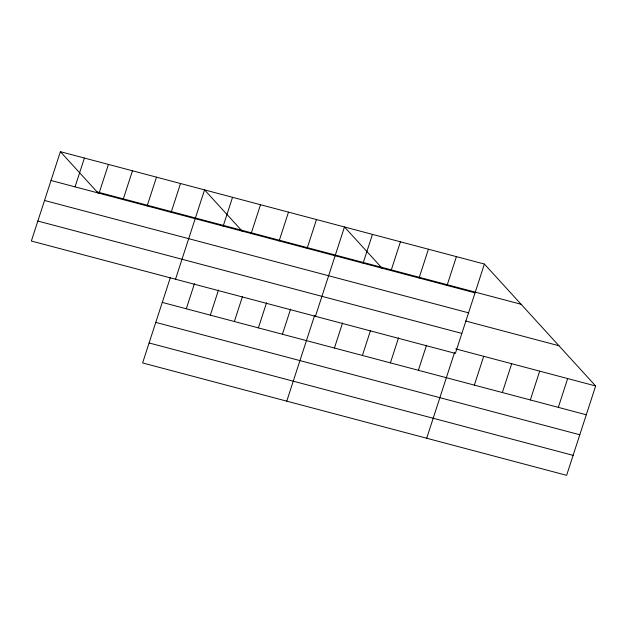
<?xml version="1.0" encoding="UTF-8"?>
<svg xmlns="http://www.w3.org/2000/svg" width="627" height="627" viewBox="0 0 627 627"><rect width="100%" height="100%" fill="white"/><g stroke="black" fill="none" stroke-linecap="round" stroke-linejoin="round"><path stroke-width="0.94" d="M60.38 151.679L31.35 241.027L455.367 353.393L484.397 264.053L60.38 151.679L98.353 193.296M75.044 186.854L84.41 158.051M99.074 193.226L108.432 164.415M123.104 199.59L132.462 170.787M147.133 205.962L156.491 177.151M171.155 212.326L180.521 183.515M170.426 277.322L142.603 362.947L566.62 475.321L595.65 385.973L484.397 264.053M175.513 279.234L204.543 189.887L242.524 231.504M186.297 308.782L194.448 283.686M223.173 226.112L232.531 197.301M210.327 315.146L218.478 290.058M251.153 233.526L260.518 204.715M234.357 321.518L242.508 296.422M279.14 240.94L288.498 212.138M258.379 327.882L266.538 302.794M307.128 248.363L316.486 219.552M282.409 334.254L290.56 309.158M286.766 401.155L314.589 315.53M315.444 316.314L344.474 226.966L382.446 268.583M334.426 348.032L342.577 322.944M363.096 263.191L372.454 234.388M362.406 355.454L370.557 330.358M391.083 270.605L400.441 241.803M390.394 362.868L398.545 337.781M419.071 278.027L428.429 249.217M418.381 370.283L426.532 345.195M447.051 285.442L456.417 256.631M426.697 438.234L454.512 352.609M474.349 385.119L483.707 356.308M502.337 392.533L511.695 363.723M530.317 399.948L539.682 371.145M558.304 407.37L567.662 378.559M97.091 191.917L521.108 304.283M51.022 180.49L475.039 292.856M44.525 200.468L468.549 312.834M465.649 321.016L558.939 345.743M37.839 221.049L461.856 333.415M455.727 348.894L595.65 385.973M162.268 302.41L586.292 414.784M155.778 322.388L579.803 434.762M149.093 342.969L573.109 455.343"/></g></svg>
